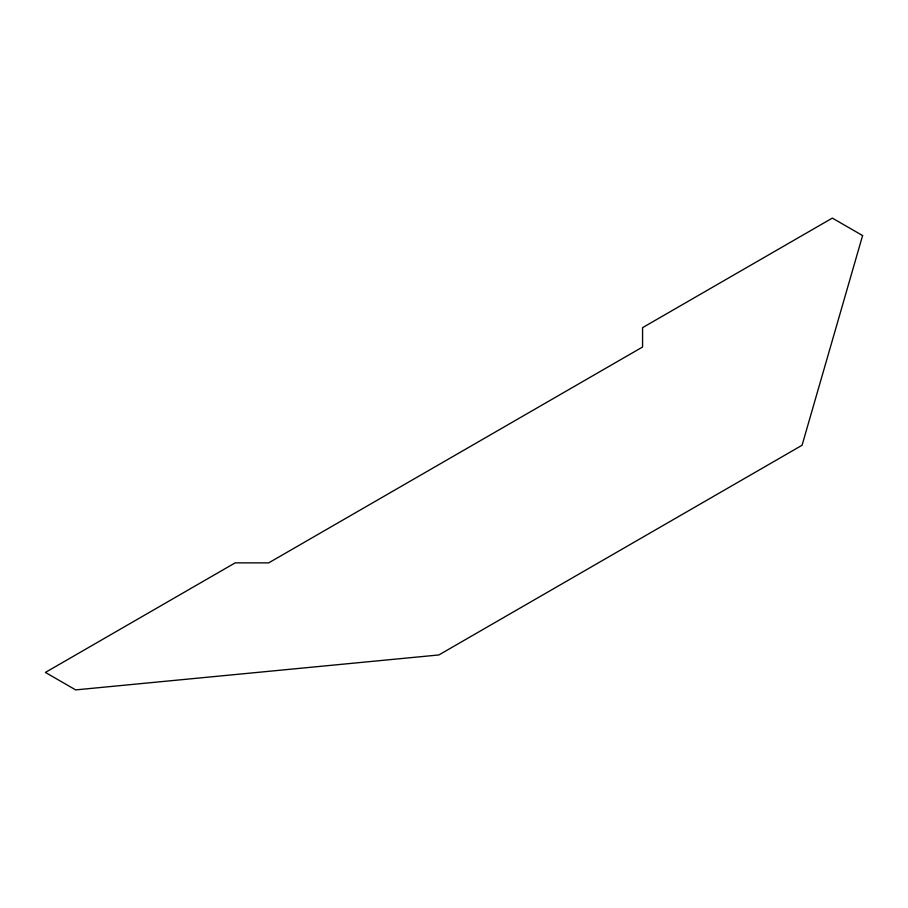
<?xml version="1.0" encoding="UTF-8"?>
<svg xmlns="http://www.w3.org/2000/svg" width="908" height="908" viewBox="0 0 908 908"><rect width="100%" height="100%" fill="white"/><g stroke="black" fill="none" stroke-linecap="round" stroke-linejoin="round"><path stroke-width="1.36" d="M862.6 235.569L802.07 445.261L438.87 654.952L75.67 689.898L45.4 672.431L235.161 562.869L268.7 562.869L642.569 347.015L642.569 327.652L832.33 218.102L862.6 235.569"/></g></svg>
